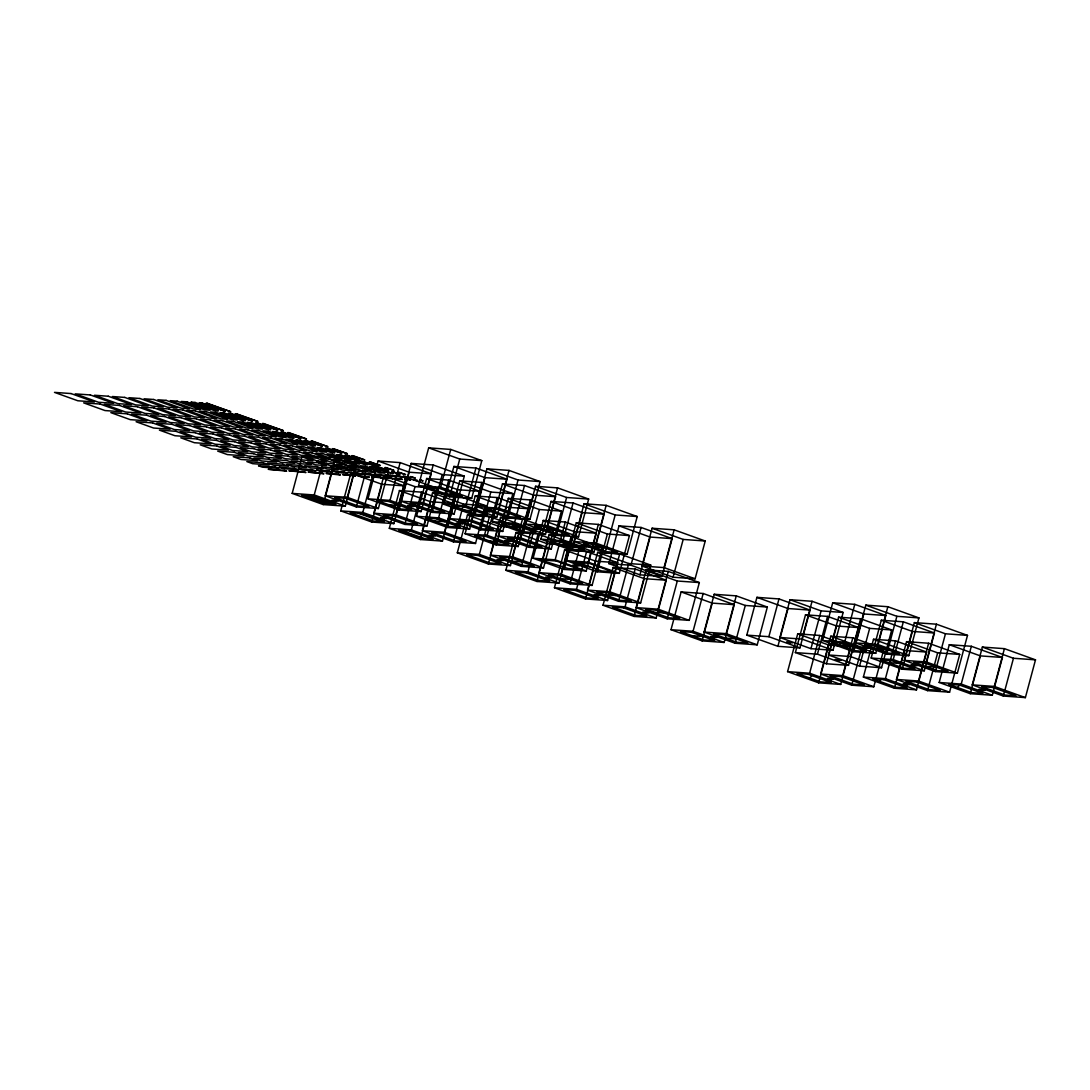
<?xml version="1.0" encoding="UTF-8"?>
<svg xmlns="http://www.w3.org/2000/svg" width="1090" height="1090" viewBox="0 0 1090 1090"><rect width="100%" height="100%" fill="white"/><g stroke="black" fill="none" stroke-linecap="round" stroke-linejoin="round"><path stroke-width="1.5" d="M292.175 493.389L302.298 455.606L324.343 457.187L355.422 468.373L345.298 506.155L323.253 504.575L292.175 493.389L314.22 494.969L345.298 506.155M314.22 494.969L324.343 457.187M325.242 495.759L335.366 457.977L357.411 459.558L388.503 470.744L378.38 508.526L356.335 506.945L325.242 495.759L347.288 497.34L378.38 508.526M323.253 504.575L333.377 466.793L355.422 468.373M340.734 510.869L350.857 473.087L372.916 474.668L403.995 485.854L393.871 523.622L371.826 522.056L340.734 510.869L362.793 512.45L393.871 523.622M347.288 497.34L357.411 459.558M356.335 506.945L366.458 469.163L388.503 470.744M362.793 512.45L372.916 474.668M367.97 498.811L378.094 461.029L400.139 462.61L431.218 473.796L421.094 511.578L399.049 509.997L367.97 498.811L390.016 500.392L421.094 511.578M373.816 513.226L383.939 475.458L405.984 477.025L395.861 514.807L373.816 513.226L404.894 524.413L426.953 525.993L437.076 488.211L403.191 476.139L409.84 477.733L407.074 477.529M371.826 522.056L381.95 484.273L403.995 485.854M390.016 500.392L400.139 462.61M389.307 528.337L399.431 490.568L421.476 492.135L452.568 503.321L442.445 541.103L420.399 539.523L389.307 528.337L411.352 529.917L442.445 541.103M401.038 501.182L411.162 463.4L433.207 464.98L464.299 476.167L454.176 513.949L432.131 512.368L401.038 501.182L423.084 502.762L454.176 513.949M399.049 509.997L409.172 472.215L431.218 473.796M404.894 524.413L415.018 486.644L437.076 488.211M418.546 485.636L428.67 447.854L450.729 449.434L481.807 460.62L471.684 498.389L449.639 496.822L418.546 485.636L440.605 487.216L471.684 498.389M411.352 529.917L421.476 492.135M416.53 516.292L426.653 478.51L448.712 480.091L479.791 491.277L469.667 529.045L447.622 527.478L416.53 516.292L438.589 517.873L469.667 529.045M423.084 502.762L433.207 464.98M422.389 530.707L432.512 492.925L454.557 494.506L485.636 505.692L475.512 543.474L453.467 541.894L422.389 530.707L444.434 532.288L475.512 543.474M420.399 539.523L430.509 501.741L452.568 503.321M432.131 512.368L442.254 474.586L464.299 476.167M440.605 487.216L450.729 449.434M438.589 517.873L448.712 480.091M443.766 504.234L453.89 466.452L475.935 468.032L507.014 479.219L496.89 517.001L474.845 515.42L443.766 504.234L465.812 505.815L496.89 517.001M449.639 496.822L459.762 459.04L481.807 460.62M444.434 532.288L454.557 494.506M449.611 518.649L459.735 480.881L481.78 482.448L512.872 493.634L502.749 531.416L480.69 529.835L449.611 518.649L471.657 520.23L502.749 531.416M447.622 527.478L457.745 489.696L479.791 491.277M453.467 541.894L463.591 504.111L485.636 505.692M465.812 505.815L475.935 468.032M457.31 552.807L467.433 515.025L489.478 516.606L520.557 527.792L510.433 565.574L488.388 563.993L457.31 552.807L479.355 554.388L510.433 565.574M465.103 533.759L475.226 495.991L497.272 497.558L528.364 508.744L518.24 546.526L496.195 544.946L465.103 533.759L487.148 535.34L518.24 546.526M471.657 520.23L481.78 482.448M476.834 506.605L486.957 468.823L509.003 470.403L540.095 481.589L529.972 519.371L507.926 517.791L476.834 506.605L498.879 508.185L529.972 519.371M474.845 515.42L484.968 477.638L507.014 479.219M480.69 529.835L490.813 492.067L512.872 493.634M479.355 554.388L489.478 516.606M487.148 535.34L497.272 497.558M555.587 496.699L533.541 495.119L523.418 532.901L492.326 521.715L502.449 483.933L524.508 485.513L555.587 496.699L545.463 534.481L515.992 532.506L505.869 570.288L536.961 581.474L559.006 583.041L569.13 545.273L538.051 534.086L527.928 571.855L505.869 570.288M498.879 508.185L509.003 470.403M490.377 555.178L500.501 517.396L522.546 518.976L553.638 530.162L543.515 567.931L521.47 566.364L490.377 555.178L512.436 556.758L543.515 567.931M488.388 563.993L498.512 526.211L520.557 527.792M498.185 536.13L508.308 498.348L530.353 499.929L561.432 511.115L551.308 548.897L529.263 547.316L498.185 536.13L520.23 537.711L551.308 548.897M496.195 544.946L506.305 507.163L528.364 508.744M507.926 517.791L518.05 480.009L540.095 481.589M492.326 521.715L514.385 523.295L524.508 485.513M512.436 556.758L522.546 518.976M520.23 537.711L530.353 499.929M588.668 499.056L566.609 497.49L556.486 535.258L525.407 524.086L535.531 486.304L557.576 487.87L588.668 499.056L578.545 536.839L549.074 534.877L538.951 572.645L570.029 583.831L592.088 585.412L602.211 547.63L571.119 536.444L560.996 574.226L538.951 572.645M521.47 566.364L531.593 528.582L553.638 530.162M529.263 547.316L539.386 509.534L561.432 511.115M533.105 558.23L543.229 520.448L565.274 522.028L596.353 533.214L586.229 570.996L564.184 569.416L533.105 558.23L555.151 559.81L586.229 570.996M540.899 539.182L551.022 501.414L573.067 502.981L604.16 514.167L594.036 551.949L571.991 550.368L540.899 539.182L562.944 540.763L594.036 551.949M525.407 524.086L547.452 525.653L557.576 487.87M536.961 581.474L547.085 543.692L569.13 545.273M555.151 559.81L565.274 522.028M562.944 540.763L573.067 502.981M554.442 587.755L564.566 549.973L586.611 551.554L617.703 562.74L607.58 600.522L585.534 598.941L554.442 587.755L576.487 589.336L607.58 600.522M566.173 560.601L576.297 522.819L598.342 524.399L629.434 535.585L619.311 573.354L597.266 571.787L566.173 560.601L588.232 562.181L619.311 573.354M564.184 569.416L574.307 531.634L596.353 533.214M573.98 541.553L584.104 503.771L606.149 505.351L637.228 516.537L627.104 554.319L605.059 552.739L573.98 541.553L596.026 543.133L627.104 554.319M571.991 550.368L582.101 512.6L604.16 514.167M570.029 583.831L580.153 546.049L602.211 547.63M576.487 589.336L586.611 551.554M588.232 562.181L598.342 524.399M596.026 543.133L606.149 505.351M587.524 590.126L597.647 552.344L619.692 553.924L650.771 565.111L640.648 602.893L618.602 601.312L587.524 590.126L609.569 591.707L640.648 602.893M585.534 598.941L595.658 561.159L617.703 562.74M597.266 571.787L607.389 534.005L629.434 535.585M605.059 552.739L615.182 514.957L637.228 516.537M608.901 563.653L619.025 525.87L641.07 527.451L672.149 538.637L662.025 576.419L639.98 574.839L608.901 563.653L630.947 565.233L662.025 576.419M603.015 605.236L613.139 567.454L635.184 569.034L666.276 580.221L656.153 618.003L634.094 616.422L603.015 605.236L625.061 606.817L656.153 618.003M609.569 591.707L619.692 553.924M618.602 601.312L628.726 563.53L650.771 565.111M630.947 565.233L641.07 527.451M625.061 606.817L635.184 569.034M641.969 566.023L652.093 528.241L674.138 529.822L705.23 541.008L695.107 578.79L673.061 577.21L641.969 566.023L664.028 567.604L695.107 578.79M639.98 574.839L650.103 537.057L672.149 538.637M636.083 607.607L646.207 569.825L668.265 571.405L699.344 582.578L689.221 620.36L667.175 618.793L636.083 607.607L658.142 609.174L689.221 620.36M634.094 616.422L644.217 578.64L666.276 580.221M664.028 567.604L674.138 529.822M658.142 609.174L668.265 571.405M673.061 577.21L683.185 539.427L705.23 541.008M667.175 618.793L677.299 581.011L699.344 582.578M671.004 629.707L681.127 591.924L703.186 593.505L734.265 604.678L724.142 642.46L702.096 640.879L671.004 629.707L693.063 631.274L724.142 642.46M693.063 631.274L703.186 593.505M704.086 632.064L714.209 594.282L736.254 595.862L767.346 607.048L757.223 644.83L735.164 643.25L704.086 632.064L726.131 633.644L757.223 644.83M702.096 640.879L712.22 603.111L734.265 604.678M726.131 633.644L736.254 595.862M735.164 643.25L745.288 605.468L767.346 607.048M746.8 635.129L756.923 597.347L778.982 598.928L810.061 610.1L799.937 647.882L777.892 646.316L746.8 635.129L768.859 636.696L799.937 647.882M768.859 636.696L778.982 598.928M779.881 637.486L790.005 599.718L812.05 601.285L843.142 612.471L833.019 650.253L810.96 648.673L779.881 637.486L801.927 639.067L833.019 650.253M777.892 646.316L788.016 608.533L810.061 610.1M787.579 671.644L797.703 633.862L819.748 635.443L850.84 646.629L840.717 684.411L818.658 682.831L787.579 671.644L809.625 673.225L840.717 684.411M795.373 652.597L805.496 614.815L827.542 616.395L858.634 627.581L848.51 665.363L826.465 663.783L795.373 652.597L817.432 654.177L848.51 665.363M801.927 639.067L812.05 601.285M810.96 648.673L821.083 610.891L843.142 612.471M809.625 673.225L819.748 635.443M817.432 654.177L827.542 616.395M822.596 640.552L832.719 602.77L854.778 604.351L885.857 615.537L875.733 653.305L853.688 651.738L822.596 640.552L844.655 642.119L875.733 653.305M820.647 674.015L830.771 636.233L852.83 637.813L883.908 648.986L873.785 686.768L851.74 685.188L820.647 674.015L842.706 675.582L873.785 686.768M818.658 682.831L828.781 645.048L850.84 646.629M828.454 654.967L838.578 617.185L860.623 618.766L891.702 629.952L881.578 667.734L859.533 666.154L828.454 654.967L850.5 656.548L881.578 667.734M826.465 663.783L836.589 626.001L858.634 627.581M844.655 642.119L854.778 604.351M842.706 675.582L852.83 637.813M850.5 656.548L860.623 618.766M855.677 642.909L865.801 605.141L887.846 606.708L918.938 617.894L908.815 655.676L886.756 654.095L855.677 642.909L877.723 644.49L908.815 655.676M853.688 651.738L863.811 613.956L885.857 615.537M851.74 685.188L861.863 647.419L883.908 648.986M859.533 666.154L869.656 628.371L891.702 629.952M863.375 677.067L873.499 639.285L895.544 640.865L926.636 652.052L916.513 689.834L894.454 688.253L863.375 677.067L885.421 678.648L916.513 689.834M871.169 658.019L881.292 620.237L903.337 621.818L934.43 633.004L924.306 670.786L902.261 669.206L871.169 658.019L893.228 659.6L924.306 670.786M877.723 644.49L887.846 606.708M886.756 654.095L896.879 616.313L918.938 617.894M885.421 678.648L895.544 640.865M893.228 659.6L903.337 621.818M896.443 679.438L906.567 641.656L928.625 643.236L959.704 654.409L949.581 692.191L927.536 690.624L896.443 679.438L918.502 681.005L949.581 692.191M894.454 688.253L904.577 650.471L926.636 652.052M904.25 660.39L914.374 622.608L936.419 624.188L967.498 635.375L957.374 673.157L935.329 671.576L904.25 660.39L926.296 661.971L957.374 673.157M902.261 669.206L912.385 631.423L934.43 633.004M918.502 681.005L928.625 643.236M926.296 661.971L936.419 624.188M927.536 690.624L937.659 652.842L959.704 654.409M935.329 671.576L945.452 633.794L967.498 635.375M939.171 682.49L949.295 644.708L971.34 646.288L1002.432 657.474L992.309 695.256L970.25 693.676L939.171 682.49L961.217 684.07L992.309 695.256M961.217 684.07L971.34 646.288M972.239 684.861L982.363 647.079L1004.421 648.659L1035.5 659.845L1025.377 697.614L1003.331 696.047L972.239 684.861L994.298 686.428L1025.377 697.614M970.25 693.676L980.373 655.894L1002.432 657.474M994.298 686.428L1004.421 648.659M1003.331 696.047L1013.455 658.265L1035.5 659.845M809.829 678.062L811.887 675.623M879.494 681.277L881.033 679.452M957.538 687.518L959.595 685.065L982.908 693.458L971.885 692.668L948.573 684.288L959.595 685.065M307.271 457.514L316.918 458.195L326.632 461.697L316.986 461.002M362.398 461.452L374.865 465.144L372.112 464.953M322.817 463.1L332.464 463.795L340.23 466.588L330.583 465.893M377.93 467.051L388.462 470.035L385.71 469.844M351.947 473.591L361.594 474.273L357.711 472.883L348.064 472.188L381.95 484.273M357.779 475.69L369.374 477.079L359.727 476.385M412.906 479.627L417.606 480.526L414.854 480.322M331.959 500.16L338.036 501.155M389.021 504.806L400.044 505.583M407.755 505.583L413.832 506.578M464.817 510.229L475.84 511.019M483.551 511.006L489.628 512M433.697 520.884L444.734 521.66M509.493 526.307L520.53 527.097M380.519 517.627L386.596 518.622M456.315 523.05L462.392 524.045M532.111 528.473L538.188 529.481M429.092 535.108L435.169 536.103M504.888 540.531L510.965 541.526M580.684 545.954L586.761 546.948M490.05 541.144L501.073 541.934M565.846 546.567L576.869 547.357M497.094 559.579L503.171 560.573M511.428 561.159L522.464 561.95M572.89 565.002L578.967 565.996M589.99 566.786L584.472 566.391L572.822 562.195L589.349 563.38L612.662 571.76L601.639 570.969L578.327 562.59M648.686 570.424L654.763 571.419M545.654 577.046L551.731 578.041M560.001 578.64L571.024 579.43M604.691 594.718L615.714 595.508M594.227 594.527L600.304 595.521M653.251 612.185L664.287 612.975M642.8 612.008L648.877 613.002M839.777 645.13L850.8 645.92M692.068 635.688L703.091 636.478M710.789 636.465L716.866 637.459M725.136 638.059L736.159 638.849M786.585 641.887L792.662 642.882M862.381 647.31L868.457 648.305M876.728 648.904L887.75 649.694M888.336 662.611L899.359 663.401M835.158 659.368L841.235 660.363M910.954 664.791L917.031 665.786M925.301 666.371L936.324 667.162M827.365 678.416L833.441 679.411M903.16 683.839L909.237 684.833M978.956 689.262L985.033 690.256M484.11 511.605L487.434 512.395M532.683 529.086L535.994 529.876M581.243 546.553L584.567 547.357M408.314 506.182L411.639 506.973M456.887 523.663L460.198 524.454M649.245 571.024L652.569 571.814M505.447 541.131L508.771 541.934M332.518 500.76L335.843 501.55M381.091 518.227L384.402 519.031M573.449 565.601L576.774 566.391M429.651 535.708L432.975 536.512M497.653 560.178L500.978 560.969M862.953 647.91L866.277 648.714M546.226 577.645L549.537 578.449M911.526 665.391L914.837 666.194M594.786 595.126L598.11 595.93M787.157 642.487L790.482 643.291M979.515 689.861L982.839 690.651M643.359 612.607L646.683 613.398M835.73 659.968L839.041 660.772M711.361 637.064L714.686 637.868M903.719 684.438L907.044 685.229M827.923 679.016L831.248 679.806M428.67 447.854L459.762 459.04M486.957 468.823L518.05 480.009M535.531 486.304L566.609 497.49M584.104 503.771L615.182 514.957M652.093 528.241L683.185 539.427M865.801 605.141L896.879 616.313M914.374 622.608L945.452 633.794M982.363 647.079L1013.455 658.265M453.89 466.452L484.968 477.638M502.449 483.933L533.541 495.119M551.022 501.414L582.101 512.6M619.025 525.87L650.103 537.057M832.719 602.77L863.811 613.956M881.292 620.237L912.385 631.423M949.295 644.708L980.373 655.894M411.162 463.4L442.254 474.586M459.735 480.881L490.813 492.067M508.308 498.348L539.386 509.534M576.297 522.819L607.389 534.005M790.005 599.718L821.083 610.891M838.578 617.185L869.656 628.371M906.567 641.656L937.659 652.842M378.094 461.029L409.172 472.215M426.653 478.51L457.745 489.696M475.226 495.991L506.305 507.163M543.229 520.448L574.307 531.634M756.923 597.347L788.016 608.533M805.496 614.815L836.589 626.001M873.499 639.285L904.577 650.471M547.452 525.653L578.545 536.839M335.366 457.977L366.458 469.163M383.939 475.458L415.018 486.644M432.512 492.925L463.591 504.111M500.501 517.396L531.593 528.582M549.074 534.877L580.153 546.049M597.647 552.344L628.726 563.53M646.207 569.825L677.299 581.011M714.209 594.282L745.288 605.468M830.771 636.233L861.863 647.419M514.385 523.295L545.463 534.481M302.298 455.606L333.377 466.793M399.431 490.568L430.509 501.741M467.433 515.025L498.512 526.211M515.992 532.506L547.085 543.692M564.566 549.973L595.658 561.159M613.139 567.454L644.217 578.64M681.127 591.924L712.22 603.111M797.703 633.862L828.781 645.048M395.861 514.807L426.953 525.993M560.996 574.226L592.088 585.412M527.928 571.855L559.006 583.041M358.406 513.254L381.718 521.633M307.08 495.582L330.393 503.962M401.461 530.326L424.773 538.719M71.041 393.558L54.5 392.386L77.812 400.766L94.353 401.951L71.041 393.558M90.334 394.948L75.169 393.858L98.482 402.251L113.646 403.327L90.334 394.948M108.251 396.229L94.462 395.248L117.775 403.627L131.563 404.622L108.251 396.229M124.778 397.414L112.379 396.528L135.691 404.908L148.09 405.793L124.778 397.414M139.942 398.49L128.92 397.7L152.232 406.093L163.255 406.883L139.942 398.49M153.717 399.485L144.071 398.79L167.397 407.183L177.043 407.864L153.717 399.485M166.13 400.371L157.859 399.771L181.172 408.164L189.442 408.764L166.13 400.371M177.152 401.161L170.258 400.67L193.57 409.05L200.465 409.54L177.152 401.161M186.799 401.842L181.281 401.447L204.593 409.84L210.111 410.235L186.799 401.842M195.069 402.442L190.927 402.142L214.24 410.535L218.382 410.821L195.069 402.442M201.963 402.932L199.197 402.741L225.276 411.325L201.963 402.932M207.468 403.327L206.092 403.232L230.78 411.72L207.468 403.327M100.185 404.049L83.644 402.864L105.008 410.562L121.549 411.734L100.185 404.049M119.478 405.425L104.313 404.349L125.677 412.034L140.842 413.124L119.478 405.425M137.395 406.706L123.606 405.725L144.984 413.41L158.758 414.404L137.395 406.706M153.922 407.892L141.523 407.006L162.887 414.704L175.299 415.59L153.922 407.892M169.086 408.982L158.064 408.191L179.428 415.876L190.45 416.666L169.086 408.982M182.861 409.963L173.215 409.281L194.592 416.966L204.239 417.661L182.861 409.963M195.273 410.848L187.003 410.262L208.367 417.947L216.638 418.546L195.273 410.848M206.296 411.639L199.402 411.148L220.779 418.832L227.66 419.337L206.296 411.639M215.943 412.333L210.424 411.938L231.802 419.623L237.307 420.018L215.943 412.333M224.213 412.919L220.071 412.633L241.449 420.318L245.577 420.617L224.213 412.919M231.094 413.423L228.341 413.219L252.471 421.108L231.094 413.423M236.612 413.819L235.236 413.709L257.976 421.503L236.612 413.819M127.38 413.832L110.839 412.647L130.269 419.65L146.809 420.822L127.38 413.832M146.673 415.222L131.508 414.132L150.938 421.121L166.102 422.212L146.673 415.222M164.59 416.503L150.802 415.508L170.231 422.498L184.019 423.492L164.59 416.503M181.117 417.688L168.718 416.789L188.148 423.792L200.546 424.678L181.117 417.688M196.282 418.764L185.259 417.974L204.688 424.964L215.711 425.754L196.282 418.764M210.07 419.759L200.424 419.064L219.839 426.054L229.486 426.749L210.07 419.759M222.469 420.645L214.199 420.045L233.628 427.035L241.898 427.634L222.469 420.645M233.492 421.435L226.597 420.931L246.027 427.92L252.921 428.425L233.492 421.435M243.138 422.116L237.62 421.721L257.049 428.711L262.567 429.106L243.138 422.116M251.409 422.716L247.267 422.416L266.696 429.406L270.838 429.705L251.409 422.716M258.303 423.206L255.537 423.002L277.732 430.196L258.303 423.206M263.807 423.601L262.431 423.506L283.236 430.591L263.807 423.601M152.627 422.92L136.1 421.735L153.581 428.029L170.122 429.215L152.627 422.92M171.934 424.31L156.769 423.22L174.25 429.514L189.415 430.591L171.934 424.31M189.837 425.591L176.062 424.596L193.543 430.891L207.332 431.872L189.837 425.591M206.378 426.776L193.979 425.877L211.46 432.171L223.859 433.057L206.378 426.776M221.542 427.852L210.52 427.062L228.001 433.357L239.023 434.147L221.542 427.852M235.317 428.847L225.671 428.152L243.152 434.447L252.798 435.128L235.317 428.847M247.73 429.732L239.459 429.133L256.94 435.428L265.211 436.014L247.73 429.732M258.752 430.523L251.858 430.019L269.339 436.313L276.233 436.804L258.752 430.523M268.399 431.204L262.881 430.809L280.362 437.104L285.88 437.499L268.399 431.204M276.669 431.804L272.527 431.504L290.008 437.798L294.15 438.085L276.669 431.804M283.55 432.294L280.798 432.09L301.044 438.589L283.55 432.294M289.068 432.689L287.692 432.594L306.549 438.984L289.068 432.689M175.953 431.313L159.412 430.128L174.959 435.728L191.486 436.899L175.953 431.313M195.246 432.689L180.082 431.613L195.628 437.199L210.779 438.289L195.246 432.689M213.15 433.97L199.375 432.989L214.921 438.575L228.696 439.57L213.15 433.97M229.69 435.155L217.291 434.27L232.838 439.869L245.236 440.755L229.69 435.155M244.855 436.245L233.832 435.455L249.365 441.041L260.401 441.832L244.855 436.245M258.63 437.226L248.983 436.545L264.529 442.131L274.176 442.826L258.63 437.226M271.042 438.112L262.772 437.526L278.304 443.112L286.575 443.712L271.042 438.112M282.065 438.902L275.171 438.412L290.717 443.998L297.597 444.502L282.065 438.902M291.711 439.597L286.193 439.202L301.739 444.788L307.244 445.183L291.711 439.597M299.982 440.183L295.84 439.897L311.386 445.483L315.514 445.783L299.982 440.183M306.862 440.673L304.11 440.483L322.408 446.273L306.862 440.673M312.38 441.069L311.004 440.973L327.927 446.668L312.38 441.069M197.317 438.998L180.777 437.812L194.374 442.717L210.915 443.889L197.317 438.998M216.61 440.387L201.446 439.297L215.057 444.189L230.208 445.279L216.61 440.387M234.527 441.668L220.739 440.673L234.35 445.565L248.125 446.559L234.527 441.668M251.068 442.853L238.655 441.954L252.253 446.859L264.666 447.745L251.068 442.853M266.219 443.93L255.196 443.14L268.794 448.031L279.817 448.821L266.219 443.93M280.007 444.924L270.361 444.23L283.959 449.121L293.605 449.816L280.007 444.924M292.406 445.81L284.136 445.211L297.734 450.102L306.004 450.701L292.406 445.81M303.429 446.6L296.534 446.096L310.146 451.001L317.026 451.492L303.429 446.6M313.075 447.281L307.571 446.886L321.168 451.778L326.673 452.173L313.075 447.281M321.346 447.881L317.217 447.581L330.815 452.473L334.943 452.772L321.346 447.881M328.24 448.371L325.488 448.167L341.838 453.263L328.24 448.371M333.744 448.767L332.368 448.671L347.356 453.658L333.744 448.767M216.747 445.987L200.206 444.815L211.869 448.998L228.396 450.184L216.747 445.987M236.04 447.377L220.875 446.287L232.538 450.483L247.689 451.573L236.04 447.377M253.956 448.658L240.168 447.663L251.831 451.859L265.606 452.854L253.956 448.658M270.497 449.843L258.085 448.944L269.748 453.14L282.147 454.026L270.497 449.843M285.648 450.919L274.625 450.129L286.288 454.326L297.311 455.116L285.648 450.919M299.437 451.914L289.79 451.219L301.44 455.416L311.086 456.097L299.437 451.914M311.835 452.8L303.565 452.2L315.228 456.397L323.485 456.996L311.835 452.8M322.858 453.59L315.964 453.086L327.627 457.282L334.521 457.773L322.858 453.59M332.505 454.271L327 453.876L338.649 458.072L344.168 458.468L332.505 454.271M340.775 454.871L336.647 454.571L348.296 458.767L352.438 459.067L340.775 454.871M347.669 455.361L344.903 455.157L359.319 459.558L347.669 455.361M353.174 455.756L351.798 455.661L364.837 459.953L353.174 455.756M234.227 452.282L217.687 451.096L227.401 454.598L243.942 455.784L234.227 452.282M253.52 453.658L238.369 452.582L248.084 456.07L263.235 457.16L253.52 453.658M271.437 454.952L257.662 453.958L267.377 457.459L281.152 458.44L271.437 454.952M287.978 456.124L275.579 455.239L285.294 458.74L297.693 459.626L287.978 456.124M303.129 457.214L292.106 456.424L301.821 459.925L312.844 460.702L303.129 457.214M329.316 459.081L321.046 458.495L330.76 461.996L339.031 462.582L329.316 459.081M340.339 459.871L333.458 459.381L343.173 462.882L350.054 463.373L340.339 459.871M349.985 460.566L344.481 460.171L354.195 463.672L359.7 464.068L349.985 460.566M358.256 461.152L354.127 460.866L363.842 464.354L367.97 464.653L358.256 461.152M370.668 462.051L369.278 461.942L380.383 465.539L370.668 462.051M249.774 457.882L233.233 456.696L241.013 459.49L257.54 460.675L249.774 457.882M269.067 459.258L253.902 458.168L261.682 460.961L276.833 462.051L269.067 459.258M286.983 460.539L273.195 459.558L280.975 462.351L294.75 463.332L286.983 460.539M303.524 461.724L291.112 460.838L298.892 463.631L311.29 464.517L303.524 461.724M318.675 462.8L307.653 462.024L315.419 464.817L326.455 465.607L318.675 462.8M344.862 464.681L336.592 464.081L344.358 466.888L352.629 467.474L344.862 464.681M355.885 465.471L348.991 464.98L356.771 467.774L363.651 468.264L355.885 465.471M365.531 466.152L360.027 465.771L367.793 468.564L373.298 468.959L365.531 466.152M373.802 466.752L369.673 466.452L377.44 469.245L381.568 469.545L373.802 466.752M386.201 467.637L384.825 467.542L393.981 470.43L386.201 467.637M263.371 462.773L246.831 461.588L252.662 463.686L269.203 464.871L263.371 462.773M282.664 464.149L267.5 463.059L273.331 465.157L288.496 466.248L282.664 464.149M300.581 465.43L286.806 464.449L292.624 466.547L306.413 467.528L300.581 465.43M317.122 466.615L304.709 465.73L310.541 467.828L322.94 468.714L317.122 466.615M332.273 467.705L321.25 466.915L327.082 469.013L338.104 469.79L332.273 467.705M346.061 468.686L336.415 467.992L342.246 470.09L351.893 470.785L346.061 468.686M358.46 469.572L350.19 468.986L356.021 471.084L364.292 471.67L358.46 469.572M369.483 470.362L362.602 469.872L368.42 471.97L375.314 472.461L369.483 470.362M379.129 471.057L373.625 470.662L379.443 472.76L384.961 473.155L379.129 471.057M387.4 471.643L383.271 471.343L393.231 473.741L387.4 471.643M394.294 472.133L391.542 471.943L400.125 474.232L394.294 472.133M399.798 472.529L398.422 472.433L405.63 474.627L399.798 472.529M275.034 466.97L258.493 465.784L262.377 467.174L278.917 468.359L275.034 466.97M294.327 468.346L279.163 467.256L283.046 468.659L298.21 469.736L294.327 468.346M312.231 469.627L298.456 468.645L302.339 470.035L316.127 471.03L312.231 469.627M328.771 470.812L316.373 469.926L320.256 471.316L332.654 472.202L328.771 470.812M343.936 471.888L332.913 471.098L336.796 472.501L347.819 473.292L343.936 471.888M370.123 473.769L361.853 473.169L365.736 474.572L374.006 475.158L370.123 473.769M381.146 474.559L374.252 474.068L378.135 475.458L385.029 475.949L381.146 474.559M390.792 475.24L385.274 474.845L394.675 476.643L390.792 475.24M399.063 475.84L394.921 475.54L402.946 477.229L399.063 475.84M411.461 476.725L410.085 476.63L415.344 478.129L411.461 476.725M284.749 470.458L268.208 469.272L286.684 471.153L284.749 470.458M304.042 471.834L288.877 470.757L305.977 472.542L304.042 471.834M321.945 473.115L308.17 472.133L323.894 473.823L321.945 473.115M338.486 474.3L326.087 473.414L340.434 475.008L338.486 474.3M353.651 475.39L342.628 474.6L355.585 476.085L353.651 475.39M379.838 477.256L371.567 476.671L381.772 477.965L379.838 477.256M390.86 478.047L383.966 477.556L392.795 478.755L390.86 478.047M400.507 478.742L394.989 478.346L402.442 479.437L400.507 478.742M408.777 479.328L404.635 479.041L410.712 480.036L408.777 479.328M421.176 480.227L419.8 480.118L423.111 480.922L421.176 480.227M438.97 488.211L427.948 487.421L451.26 495.814L462.283 496.604L438.97 488.211M312.598 495.977L301.562 495.187L324.875 503.566L335.911 504.357L312.598 495.977M345.666 498.334L334.644 497.544L357.956 505.937L368.979 506.727L345.666 498.334M388.394 501.4L377.358 500.61L400.67 508.989L411.707 509.779L388.394 501.4M421.462 503.757L410.44 502.967L433.752 511.36L444.774 512.15L421.462 503.757M464.19 506.823L453.154 506.032L476.466 514.412L487.503 515.202L464.19 506.823M497.258 509.18L486.235 508.39L509.548 516.783L520.57 517.573L497.258 509.18M361.158 513.444L350.135 512.654L373.448 521.047L384.47 521.837L361.158 513.444M394.239 515.815L383.217 515.025L406.529 523.418L417.552 524.208L394.239 515.815M436.954 518.867L425.931 518.077L449.244 526.47L460.266 527.26L436.954 518.867M470.035 521.238L459.013 520.448L482.325 528.841L493.348 529.631L470.035 521.238M512.75 524.29L501.727 523.5L525.039 531.893L536.062 532.683L512.75 524.29M545.831 526.661L534.808 525.87L558.121 534.264L569.144 535.054L545.831 526.661M409.731 530.925L398.708 530.135L422.021 538.528L433.043 539.318L409.731 530.925M442.812 533.296L431.776 532.506L455.089 540.885L466.125 541.676L442.812 533.296M485.527 536.348L474.504 535.558L497.817 543.951L508.839 544.741L485.527 536.348M518.595 538.719L507.572 537.929L530.885 546.308L541.921 547.098L518.595 538.719M561.323 541.771L550.3 540.981L573.613 549.374L584.635 550.164L561.323 541.771M594.391 544.142L583.368 543.351L606.68 551.731L617.717 552.521L594.391 544.142M477.733 555.396L466.697 554.606L490.023 562.985L501.046 563.775L477.733 555.396M510.801 557.753L499.779 556.963L523.091 565.356L534.114 566.146L510.801 557.753M556.281 561.009L539.741 559.824L568.571 568.612L579.594 569.402L556.281 561.009M526.293 572.863L515.27 572.073L538.583 580.466L549.605 581.256L526.293 572.863M559.374 575.234L548.352 574.444L571.664 582.837L582.687 583.613L559.374 575.234M574.866 590.344L563.843 589.554L587.156 597.947L598.178 598.723L574.866 590.344M607.947 592.701L596.911 591.924L620.224 600.304L631.26 601.094L607.947 592.701M623.439 607.811L612.417 607.021L635.729 615.414L646.752 616.204L623.439 607.811M656.507 610.182L645.484 609.392L668.797 617.785L679.819 618.575L656.507 610.182M691.428 632.282L680.405 631.492L703.718 639.885L714.74 640.675L691.428 632.282M724.509 634.653L713.487 633.862L736.799 642.255L747.822 643.032L724.509 634.653M843.02 643.127L831.997 642.337L855.309 650.73L866.332 651.52L843.02 643.127M876.101 645.498L865.078 644.708L888.391 653.101L899.413 653.877L876.101 645.498M891.593 660.608L880.57 659.818L903.883 668.211L914.905 668.988L891.593 660.608M924.674 662.965L913.638 662.189L936.95 670.568L947.987 671.358L924.674 662.965M808.003 674.22L796.981 673.429L820.293 681.822L831.316 682.613L808.003 674.22M841.071 676.59L830.049 675.8L853.361 684.193L864.384 684.983L841.071 676.59M883.799 679.642L872.777 678.866L896.089 687.245L907.112 688.035L883.799 679.642M916.867 682.013L905.845 681.223L929.157 689.616L940.179 690.406L916.867 682.013M992.663 687.436L981.64 686.645L1004.953 695.038L1015.975 695.829L992.663 687.436"/></g></svg>
